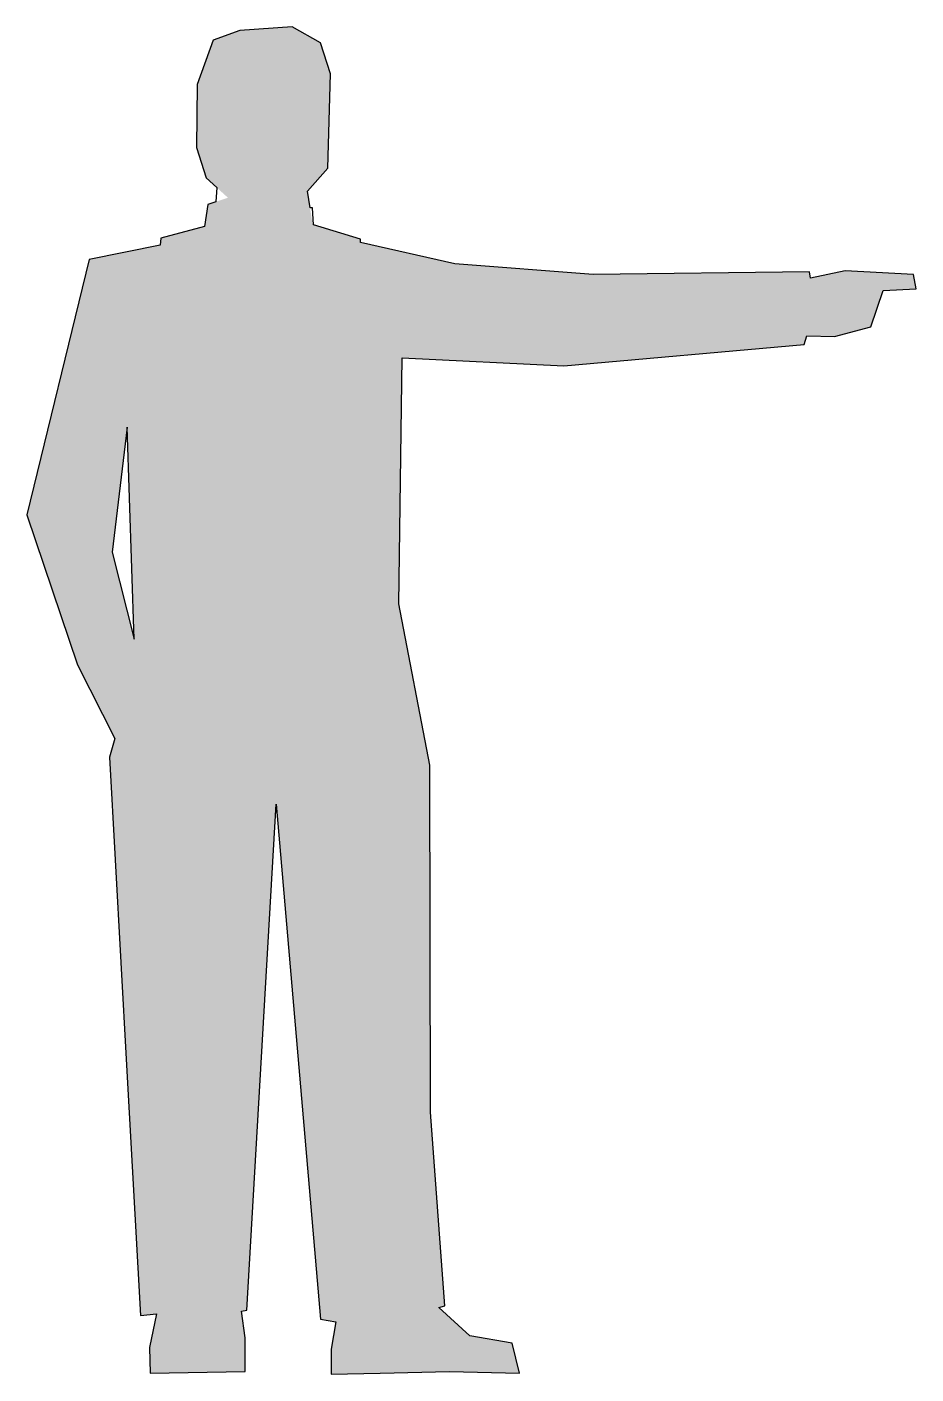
# Model space of a CAD drawing. Extents: x 8325 to 9525, y -19 to 1799.
import ezdxf

# ---------------------------------------------------------------- set-up
doc = ezdxf.new("R2010")
doc.units = 0
doc.layers.get('0').update_dxf_attribs({"linetype": 'CONTINUOUS'})

# ---------------------------------------------------------------- blocks, each defined once
blk = doc.blocks.new('*U0')
at = {"linetype": 'CONTINUOUS'}
for points in [[(8612.7, 1794.2), (8576.7, 1781), (8721.6, 1777.4)], [(8683.3, 1799), (8612.7, 1794.2), (8721.6, 1777.4)], [(8576.7, 1781), (8555.2, 1721.2), (8721.6, 1777.4)], [(8721.6, 1777.4), (8555.2, 1721.2), (8734.8, 1735.5)], [(8734.8, 1735.5), (8555.2, 1721.2), (8731.2, 1608.6)], [(8555.2, 1721.2), (8554, 1636.1), (8731.2, 1608.6)], [(8554, 1636.1), (8567.1, 1595.4), (8731.2, 1608.6)], [(8731.2, 1608.6), (8567.1, 1595.4), (8703.7, 1577.5)], [(8567.1, 1595.4), (8596.5, 1568.5), (8703.7, 1577.5)], [(8596.5, 1568.5), (8569.5, 1559.5), (8710.8, 1532.3)], [(8703.7, 1577.5), (8596.5, 1568.5), (8710.8, 1532.3)], [(8569.5, 1559.5), (8564.7, 1529.6), (8710.8, 1532.3)], [(8564.7, 1529.6), (8506.1, 1514), (8775.5, 1512.8)], [(8710.8, 1532.3), (8564.7, 1529.6), (8775.5, 1512.8)], [(8506.1, 1514), (8504.9, 1504.4), (8775.5, 1512.8)], [(8775.5, 1512.8), (8504.9, 1504.4), (8775.5, 1508)], [(8504.9, 1504.4), (8409.1, 1485.2), (8902.5, 1479.3)], [(8775.5, 1508), (8504.9, 1504.4), (8902.5, 1479.3)], [(8409.1, 1485.2), (8325.2, 1140.4), (8460.6, 1258.9)], [(8409.1, 1485.2), (8460.6, 1258.9), (8902.5, 1479.3)], [(8902.5, 1479.3), (8460.6, 1258.9), (9089.3, 1464.9)], [(9089.3, 1464.9), (8460.6, 1258.9), (8831.8, 1352.3)], [(9089.3, 1464.9), (8831.8, 1352.3), (9382.7, 1460.1)], [(9382.7, 1460.1), (8831.8, 1352.3), (9480.9, 1443.3)], [(9381.5, 1468.5), (9089.3, 1464.9), (9382.7, 1460.1)], [(9429.4, 1469.7), (9382.7, 1460.1), (9521.6, 1464.9)], [(9521.6, 1464.9), (9382.7, 1460.1), (9525.2, 1445.7)], [(9382.7, 1460.1), (9480.9, 1443.3), (9525.2, 1445.7)], [(9480.9, 1443.3), (8831.8, 1352.3), (9377.9, 1382.3)], [(9480.9, 1443.3), (9377.9, 1382.3), (9464.1, 1394.2)], [(9377.9, 1382.3), (8831.8, 1352.3), (9374.3, 1370.3)], [(9464.1, 1394.2), (9377.9, 1382.3), (9415, 1381.1)], [(9374.3, 1370.3), (8831.8, 1352.3), (9049.8, 1341.5)], [(8831.8, 1352.3), (8460.6, 1258.9), (8827, 1020.6)], [(8460.6, 1258.9), (8325.2, 1140.4), (8440.2, 1090.1)], [(8460.6, 1258.9), (8470.1, 972.7), (8827, 1020.6)], [(8325.2, 1140.4), (8393.5, 938), (8440.2, 1090.1)], [(8440.2, 1090.1), (8393.5, 938), (8470.1, 972.7)], [(8827, 1020.6), (8470.1, 972.7), (8868.9, 802.6)], [(8470.1, 972.7), (8393.5, 938), (8868.9, 802.6)], [(8393.5, 938), (8443.8, 838.6), (8868.9, 802.6)], [(8443.8, 838.6), (8436.6, 813.4), (8868.9, 802.6)], [(8436.6, 813.4), (8661.8, 750), (8868.9, 802.6)], [(8436.6, 813.4), (8459.4, 397.9), (8661.8, 750)], [(8868.9, 802.6), (8661.8, 750), (8870.1, 334.4)], [(8661.8, 750), (8459.4, 397.9), (8622.2, 67.4)], [(8661.8, 750), (8721.6, 55.4), (8870.1, 334.4)], [(8459.4, 397.9), (8500.1, 62.6), (8622.2, 67.4)], [(8459.4, 397.9), (8478.5, 60.2), (8500.1, 62.6)], [(8870.1, 334.4), (8721.6, 55.4), (8889.3, 73.3)], [(8889.3, 73.3), (8721.6, 55.4), (8880.9, 70.9)], [(8500.1, 62.6), (8490.5, 17.1), (8619.8, 30.2)], [(8622.2, 67.4), (8500.1, 62.6), (8615, 66.2)], [(8615, 66.2), (8500.1, 62.6), (8619.8, 30.2)], [(8880.9, 70.9), (8721.6, 55.4), (8922.8, 32.6)], [(8721.6, 55.4), (8742, 51.8), (8922.8, 32.6)], [(8742, 51.8), (8736, 14.7), (8922.8, 32.6)], [(8619.8, 30.2), (8490.5, 17.1), (8619.8, -15.3)], [(8922.8, 32.6), (8736, 14.7), (8980.3, 23)], [(8980.3, 23), (8736, 14.7), (8895.3, -15.3)], [(8980.3, 23), (8895.3, -15.3), (8989.9, -17.7)], [(8490.5, 17.1), (8491.7, -17.7), (8619.8, -15.3)], [(8736, 14.7), (8736, -18.9), (8895.3, -15.3)], [(8895.3, -15.3), (8736, -18.9), (8801.9, -17.7)]]:
    blk.add_solid(points, dxfattribs=at)

msp = doc.modelspace()

# ---------------------------------------------------------------- linework, layer by layer
at = {"color": 0}
for points in [[(8555.2, 1721.2), (8554, 1636.1), (8567.1, 1595.4), (8581.5, 1582.2), (8580.3, 1563.1), (8569.5, 1559.5), (8564.7, 1529.6), (8506.1, 1514), (8504.9, 1504.4), (8409.1, 1485.2), (8325.2, 1140.4), (8393.5, 938), (8443.8, 838.6), (8436.6, 813.4), (8459.4, 397.9), (8478.5, 60.2), (8500.1, 62.6), (8490.5, 17.1), (8491.7, -17.7), (8619.8, -15.3), (8619.8, 30.2), (8615, 66.2), (8622.2, 67.4), (8661.8, 750), (8721.6, 55.4), (8742, 51.8), (8736, 14.7), (8736, -18.9), (8801.9, -17.7), (8895.3, -15.3), (8989.9, -17.7), (8980.3, 23), (8922.8, 32.6), (8880.9, 70.9), (8889.3, 73.3), (8870.1, 334.4), (8868.9, 802.6), (8827, 1020.6), (8831.8, 1352.3), (9049.8, 1341.5), (9374.3, 1370.3), (9377.9, 1382.3), (9415, 1381.1), (9464.1, 1394.2), (9480.9, 1443.3), (9525.2, 1445.7), (9521.6, 1464.9), (9429.4, 1469.7), (9382.7, 1460.1), (9381.5, 1468.5), (9089.3, 1464.9), (8902.5, 1479.3), (8775.5, 1508), (8775.5, 1512.8), (8712, 1531.9), (8710.8, 1554.7), (8707.3, 1554.7), (8703.7, 1577.5), (8731.2, 1608.6), (8734.8, 1735.5), (8721.6, 1777.4), (8683.3, 1799), (8612.7, 1794.2), (8576.7, 1781), (8555.2, 1721.2)], [(8555.2, 1721.2), (8554, 1636.1), (8567.1, 1595.4), (8581.5, 1582.2), (8580.3, 1563.1), (8569.5, 1559.5), (8564.7, 1529.6), (8506.1, 1514), (8504.9, 1504.4), (8409.1, 1485.2), (8325.2, 1140.4), (8393.5, 938), (8443.8, 838.6), (8436.6, 813.4), (8459.4, 397.9), (8478.5, 60.2), (8500.1, 62.6), (8490.5, 17.1), (8491.7, -17.7), (8619.8, -15.3), (8619.8, 30.2), (8615, 66.2), (8622.2, 67.4), (8661.8, 750), (8721.6, 55.4), (8742, 51.8), (8736, 14.7), (8736, -18.9), (8801.9, -17.7), (8895.3, -15.3), (8989.9, -17.7), (8980.3, 23), (8922.8, 32.6), (8880.9, 70.9), (8889.3, 73.3), (8870.1, 334.4), (8868.9, 802.6), (8827, 1020.6), (8831.8, 1352.3), (9049.8, 1341.5), (9374.3, 1370.3), (9377.9, 1382.3), (9415, 1381.1), (9464.1, 1394.2), (9480.9, 1443.3), (9525.2, 1445.7), (9521.6, 1464.9), (9429.4, 1469.7), (9382.7, 1460.1), (9381.5, 1468.5), (9089.3, 1464.9), (8902.5, 1479.3), (8775.5, 1508), (8775.5, 1512.8), (8712, 1531.9), (8710.8, 1554.7), (8707.3, 1554.7), (8703.7, 1577.5), (8731.2, 1608.6), (8734.8, 1735.5), (8721.6, 1777.4), (8683.3, 1799), (8612.7, 1794.2), (8576.7, 1781), (8555.2, 1721.2), (8555.2, 1721.2)], [(8460.6, 1258.9), (8440.2, 1090.1), (8470.1, 972.7), (8460.6, 1258.9)], [(8460.6, 1258.9), (8440.2, 1090.1), (8470.1, 972.7), (8460.6, 1258.9), (8460.6, 1258.9)]]:
    msp.add_lwpolyline(points, dxfattribs=at)

# ---------------------------------------------------------------- block references
at = {"color": 0, "linetype": 'CONTINUOUS'}
msp.add_blockref('*U0', (0, 0), dxfattribs=at)

doc.saveas('drawing.dxf')
